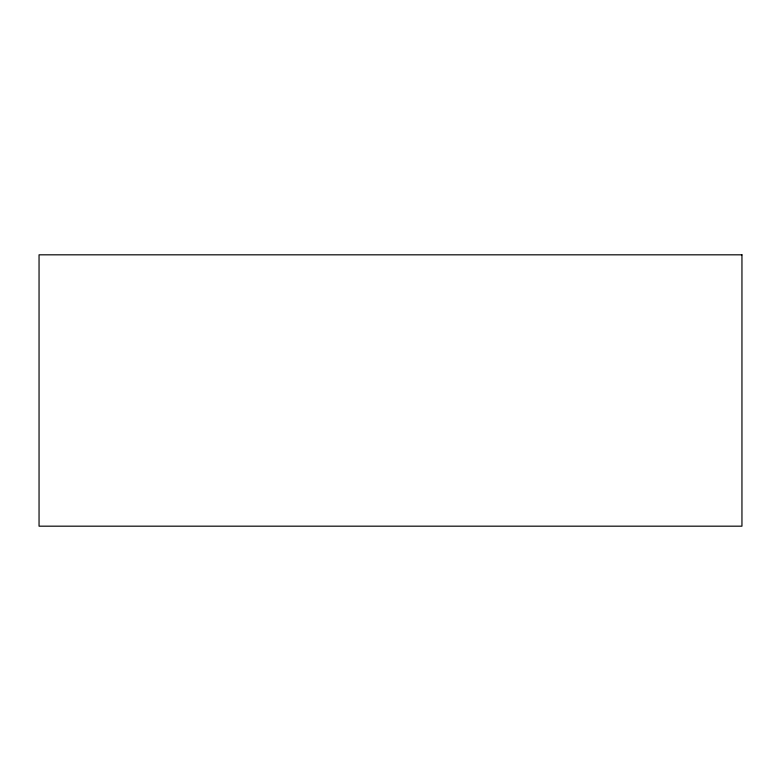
<?xml version="1.0" encoding="UTF-8"?>
<svg xmlns="http://www.w3.org/2000/svg" width="781" height="781" viewBox="0 0 781 781"><rect width="100%" height="100%" fill="white"/><g stroke="black" fill="none" stroke-linecap="round" stroke-linejoin="round"><path stroke-width="1.17" d="M741.95 254.821L39.05 254.821L39.05 526.179L741.95 526.179L741.95 254.821"/></g></svg>
